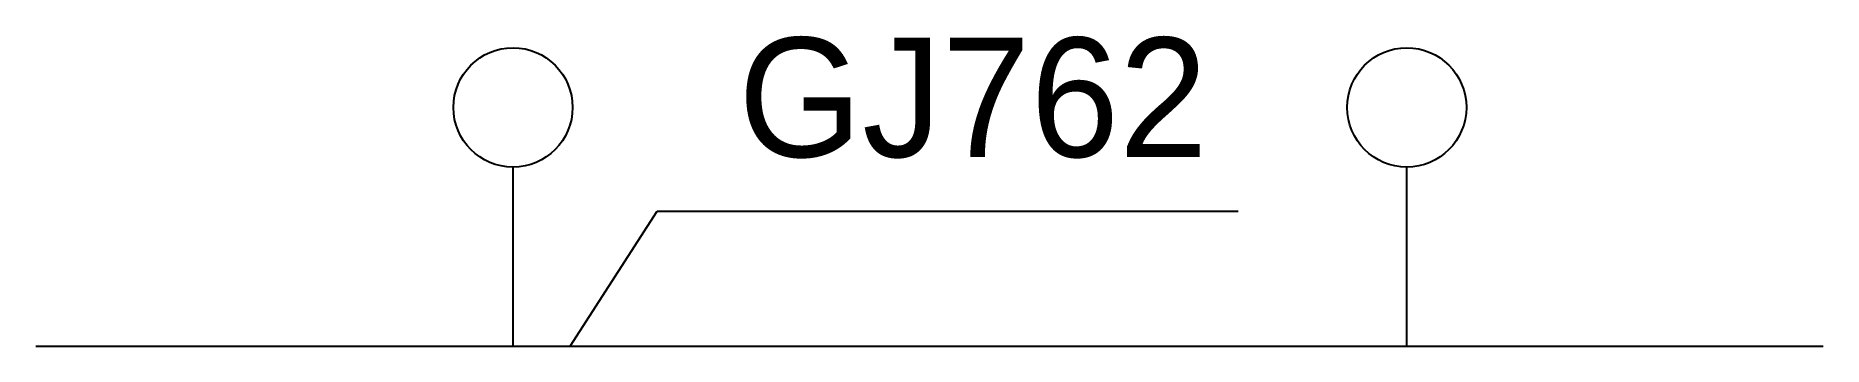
# Model space of a CAD drawing. Header units: metres. Extents: x 8.1 to 38, y 15.7 to 20.9.
import ezdxf

# ---------------------------------------------------------------- set-up
doc = ezdxf.new("R2010")
doc.units = ezdxf.units.M
doc.layers.add('1', color=7, linetype='Continuous')

# ---------------------------------------------------------------- blocks, each defined once
blk = doc.blocks.new('A$C094D07B6')
for p, q in [((1, 0), (1, 3)), ((16, 0), (16, 3))]:
    blk.add_line(p, q)
for centre in [(1, 4), (16, 4)]:
    blk.add_circle(centre, 1)

msp = doc.modelspace()

# ---------------------------------------------------------------- linework, layer by layer
for p, q in [((17.02, 15.7), (18.48, 17.96)), ((18.48, 17.96), (28.23, 17.96))]:
    msp.add_line(p, q)
at = {"layer": '1'}
msp.add_line((8.05, 15.7), (38.05, 15.7), dxfattribs=at)

# ---------------------------------------------------------------- block references
msp.add_blockref('A$C094D07B6', (15.06, 15.7))

# ---------------------------------------------------------------- texts
msp.add_text('GJ762', height=2).set_placement((19.84, 18.87))

doc.saveas('drawing.dxf')
